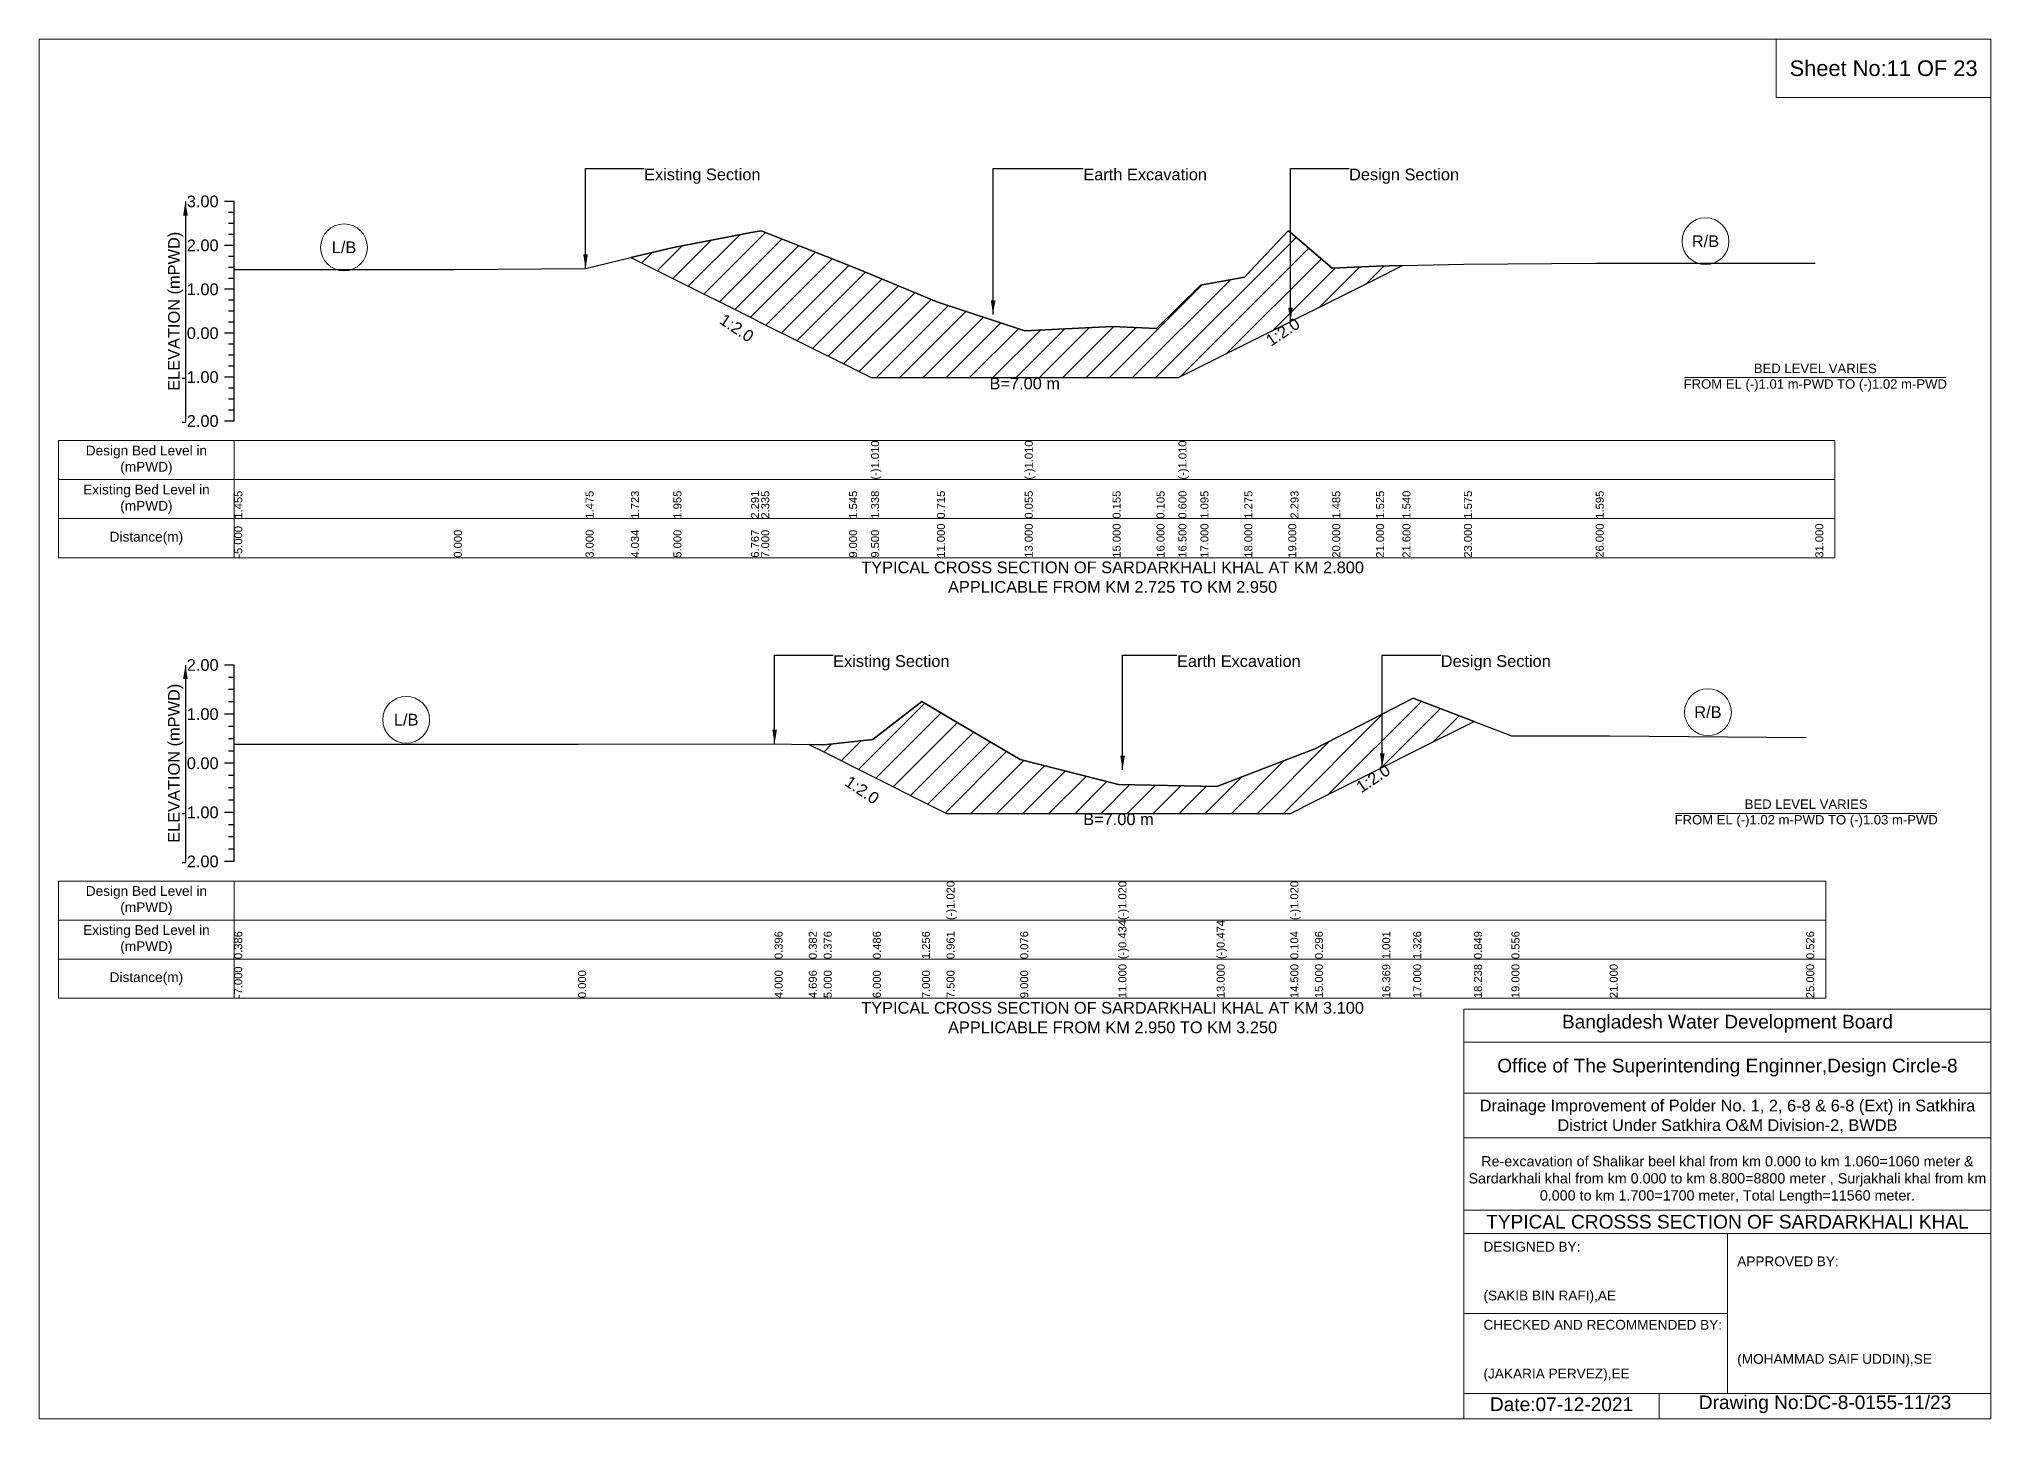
# Model space of a CAD drawing. Header units: inches. Extents: x 93000 to 506000, y -4242 to 0.
# Drawn here: x 200000 to 206000, y -4242 to 0 of the extents above; entities that cross this region are included whole.
import ezdxf

# ---------------------------------------------------------------- set-up
doc = ezdxf.new("R2010")
doc.units = ezdxf.units.IN
doc.header["$LTSCALE"] = 7
doc.header["$MEASUREMENT"] = 0
for name, color, linetype, lineweight in [('Cross section Data Border', 7, 'Continuous', 9), ('Cross Section Labels', 7, 'Continuous', 9), ('Existing_Bed_Level for Xsection', 7, 'Continuous', 25)]:
    doc.layers.add(name, color=color, linetype=linetype, lineweight=lineweight)
doc.styles.get("Standard").update_dxf_attribs({"font": 'arial.ttf'})
doc.dimstyles.get("Standard").update_dxf_attribs({"dimtxt": 0.18, "dimasz": 0.18, "dimexe": 0.18, "dimexo": 0.0625, "dimgap": 0.09, "dimtad": 0, "dimtih": 1, "dimtoh": 1, "dimdec": 4, "dimzin": 0, "dimdsep": 46, "dimtxsty": 'Standard', "dimcen": 0.09, "dimadec": 0, "dimazin": 0, "dimtfac": 1, "dimtdec": 4, "dimtofl": 0, "dimtmove": 0, "dimatfit": 3, "dimfxl": 1, "dimtolj": 1, "dimtzin": 0, "dimarcsym": 0})

msp = doc.modelspace()

# ---------------------------------------------------------------- hatches: boundary and pattern name
at = {"layer": 'Existing_Bed_Level for Xsection'}
h = msp.add_hatch(dxfattribs=at)
h.set_pattern_fill('ANSI31', color=256, scale=405, style=0)
h.paths.add_polyline_path([(201819.6, -671.8), (201950, -737), (202188.5, -856.3), (202220, -872), (202490, -1007), (202557.5, -1040.8), (202760, -1040.8), (203030, -1040.8), (203300, -1040.8), (203435, -1040.8), (203502.5, -1040.8), (203570, -1007), (203705, -939.5), (203840, -872), (203846.8, -868.7), (203975, -804.5), (204110, -737), (204191, -696.5), (204110, -698.6), (203975, -704), (203846.8, -594.9), (203840, -589.2), (203705, -732.3), (203570, -756.6), (203502.5, -823.4), (203435, -890.2), (203300, -883.5), (203030, -897), (202760, -807.9), (202557.5, -723.9), (202490, -695.9), (202220, -589.2), (202188.5, -595.2), (201950, -640.5)])
h = msp.add_hatch(dxfattribs=at)
h.set_pattern_fill('ANSI31', color=256, scale=453, style=0)
h.paths.add_polyline_path([(202366.1, -2168.7), (202412, -2191.7), (202563, -2267.2), (202577.8, -2274.6), (202714, -2342.7), (202789.5, -2380.4), (203016, -2380.4), (203318, -2380.4), (203620, -2380.4), (203846.5, -2380.4), (203922, -2342.7), (204128.8, -2239.3), (204224, -2191.7), (204411, -2098.2), (204224, -2026.2), (204128.8, -2075.3), (203922, -2181.7), (203846.5, -2210.8), (203620, -2298), (203318, -2292), (203016, -2214.9), (202789.5, -2081.3), (202714, -2036.8), (202577.8, -2141.7), (202563, -2153), (202412, -2169.7)])

# ---------------------------------------------------------------- linework, layer by layer
at = {"layer": 'Cross section Data Border'}
for points in [[(200060, -1234.4), (205520, -1234.4), (205520, -1594.4), (200060, -1594.4)], [(200060, -2588.4), (205492, -2588.4), (205492, -2948.4), (200060, -2948.4)]]:
    msp.add_lwpolyline(points, close=True, dxfattribs=at)
for points in [[(200600, -1234.4), (200600, -1594.4)], [(200060, -1354.4), (205520, -1354.4)], [(200060, -1474.4), (205520, -1474.4)], [(200600, -2588.4), (200600, -2948.4)], [(200060, -2708.4), (205492, -2708.4)], [(200060, -2828.4), (205492, -2828.4)]]:
    msp.add_lwpolyline(points, dxfattribs=at)
at = {"layer": 'Cross Section Labels'}
for points in [[(200000, 0), (206000, 0), (206000, -4242), (200000, -4242)], [(205340, 0), (206000, 0), (206000, -180), (205340, -180)]]:
    msp.add_lwpolyline(points, close=True, dxfattribs=at)
for points in [[(205058.1, -1040.8), (205861.9, -1040.8)], [(205030.1, -2380.4), (205833.9, -2380.4)], [(204380, -4242), (204380, -2982), (206000, -2982)], [(204380, -3084), (206000, -3084)], [(204380, -3240), (206000, -3240)], [(204380, -3378), (206000, -3378)], [(204380, -3600), (206000, -3600)], [(204380, -3672), (206000, -3672)], [(205190, -3672), (205190, -4164)], [(204380, -3918), (205190, -3918)], [(204380, -4164), (206000, -4164)], [(204980, -4164), (204980, -4242)]]:
    msp.add_lwpolyline(points, dxfattribs=at)
for centre in [(200937.5, -640.5), (205122.5, -621.6), (201128.5, -2092.6), (205130, -2069.2)]:
    msp.add_circle(centre, 72, dxfattribs=at)
at = {"layer": 'Existing_Bed_Level for Xsection'}
for points in [[(200600, -499.4), (200570, -499.4)], [(200600, -533.2), (200582, -533.2)], [(200600, -1174.4), (200600, -1039.4), (200600, -904.4), (200600, -769.4), (200600, -634.4), (200600, -499.4)], [(200600, -566.9), (200582, -566.9)], [(200600, -708), (201275, -708), (201680, -705.3), (201819.6, -671.8), (201950, -640.5), (202188.5, -595.2), (202220, -589.2), (202490, -695.9), (202557.5, -723.9), (202557.5, -723.9), (202760, -807.9), (203030, -897), (203030, -897), (203300, -883.5), (203435, -890.2), (203502.5, -823.4), (203502.5, -823.4), (203570, -756.6), (203705, -732.3), (203840, -589.2), (203846.8, -594.9), (203975, -704), (204110, -698.6), (204191, -696.5), (204380, -691.8), (204785, -689.1), (205460, -689.1)], [(200600, -634.4), (200570, -634.4)], [(200600, -600.7), (200582, -600.7)], [(200600, -668.2), (200582, -668.2)], [(200600, -701.9), (200582, -701.9)], [(200600, -769.4), (200570, -769.4)], [(200600, -735.7), (200582, -735.7)], [(200600, -803.2), (200582, -803.2)], [(200600, -836.9), (200582, -836.9)], [(200600, -870.7), (200582, -870.7)], [(200600, -904.4), (200570, -904.4)], [(200600, -938.2), (200582, -938.2)], [(200600, -971.9), (200582, -971.9)], [(200600, -1005.7), (200582, -1005.7)], [(200600, -1039.4), (200570, -1039.4)], [(200600, -1073.2), (200582, -1073.2)], [(200600, -1106.9), (200582, -1106.9)], [(200600, -1174.4), (200570, -1174.4)], [(200600, -1140.7), (200582, -1140.7)], [(200600, -1924.4), (200570, -1924.4)], [(200600, -1962.2), (200582, -1962.2)], [(200600, -2528.4), (200600, -2377.4), (200600, -2226.4), (200600, -2075.4), (200600, -1924.4)], [(200600, -1999.9), (200582, -1999.9)], [(200600, -2037.7), (200582, -2037.7)], [(200600, -2168.1), (201657, -2168.1), (202261, -2166.6), (202366.1, -2168.7), (202412, -2169.7), (202563, -2153), (202577.8, -2141.7), (202714, -2036.8), (202789.5, -2081.3), (202789.5, -2081.3), (203016, -2214.9), (203318, -2292), (203318, -2292), (203620, -2298), (203846.5, -2210.8), (203846.5, -2210.8), (203922, -2181.7), (204128.8, -2075.3), (204224, -2026.2), (204411, -2098.2), (204526, -2142.5), (204828, -2142.5), (205432, -2147)], [(200600, -2075.4), (200570, -2075.4)], [(200600, -2113.2), (200582, -2113.2)], [(200600, -2150.9), (200582, -2150.9)], [(200600, -2188.7), (200582, -2188.7)], [(200600, -2226.4), (200570, -2226.4)], [(200600, -2264.2), (200582, -2264.2)], [(200600, -2301.9), (200582, -2301.9)], [(200600, -2339.7), (200582, -2339.7)], [(200600, -2377.4), (200570, -2377.4)], [(200600, -2415.2), (200582, -2415.2)], [(200600, -2452.9), (200582, -2452.9)], [(200600, -2490.7), (200582, -2490.7)], [(200600, -2528.4), (200570, -2528.4)]]:
    msp.add_lwpolyline(points, dxfattribs=at)
for points in [[(201819.6, -671.8), (201819.6, -671.8), (201950, -737), (202188.5, -856.3), (202220, -872), (202490, -1007), (202557.5, -1040.8), (202557.5, -1040.8), (202760, -1040.8), (203030, -1040.8), (203030, -1040.8), (203300, -1040.8), (203435, -1040.8), (203502.5, -1040.8), (203502.5, -1040.8), (203570, -1007), (203705, -939.5), (203840, -872), (203846.8, -868.7), (203975, -804.5), (204110, -737), (204191, -696.5), (204191, -696.5), (204191, -696.5), (204110, -698.6), (203975, -704), (203846.8, -594.9), (203840, -589.2), (203705, -732.3), (203570, -756.6), (203502.5, -823.4), (203502.5, -823.4), (203435, -890.2), (203300, -883.5), (203030, -897), (203030, -897), (202760, -807.9), (202557.5, -723.9), (202557.5, -723.9), (202490, -695.9), (202220, -589.2), (202188.5, -595.2), (201950, -640.5), (201819.6, -671.8)], [(202366.1, -2168.7), (202366.1, -2168.7), (202412, -2191.7), (202563, -2267.2), (202577.8, -2274.6), (202714, -2342.7), (202789.5, -2380.4), (202789.5, -2380.4), (203016, -2380.4), (203318, -2380.4), (203318, -2380.4), (203620, -2380.4), (203846.5, -2380.4), (203846.5, -2380.4), (203922, -2342.7), (204128.8, -2239.3), (204224, -2191.7), (204411, -2098.2), (204411, -2098.2), (204411, -2098.2), (204224, -2026.2), (204128.8, -2075.3), (203922, -2181.7), (203846.5, -2210.8), (203846.5, -2210.8), (203620, -2298), (203318, -2292), (203318, -2292), (203016, -2214.9), (202789.5, -2081.3), (202789.5, -2081.3), (202714, -2036.8), (202577.8, -2141.7), (202563, -2153), (202412, -2169.7), (202366.1, -2168.7)]]:
    msp.add_lwpolyline(points, close=True, dxfattribs=at)

# ---------------------------------------------------------------- texts
at = {"layer": 'Cross section Data Border', "char_height": 30, "width": 480, "attachment_point": 5}
for s, insert in [('Design Bed Level in (mPWD)', (200330, -1294.4)), ('Existing Bed Level in (mPWD)', (200330, -1414.4)), ('Distance(m)', (200330, -1534.4)), ('Design Bed Level in (mPWD)', (200330, -2648.4)), ('Existing Bed Level in (mPWD)', (200330, -2768.4)), ('Distance(m)', (200330, -2888.4))]:
    msp.add_mtext(s, dxfattribs=dict(at, insert=insert))
at = {"layer": 'Cross Section Labels'}
for s, insert, char_height, attachment_point in [('Sheet No:11 OF 23', (205670, -90), 48, 5), ('Existing Section', (201860, -398.2), 36, 1), ('Earth Excavation', (203210, -398.2), 36, 1), ('Design Section', (204026.8, -398.2), 36, 1), ('L/B', (200937.5, -640.5), 36, 5), ('R/B', (205122.5, -621.6), 36, 5), ('BED LEVEL VARIES ^JFROM EL (-)1.01 m-PWD TO (-)1.02 m-PWD', (205460, -1040.8), 28.8, 5), ('B=7.00 m', (203030, -1040.8), 36, 2), ('TYPICAL CROSS SECTION OF SARDARKHALI KHAL AT KM 2.800^JAPPLICABLE FROM KM 2.725 TO KM 2.950', (203300, -1654.4), 36, 5), ('Existing Section', (202441, -1894.2), 36, 1), ('Earth Excavation', (203498, -1894.2), 36, 1), ('Design Section', (204308.8, -1894.2), 36, 1), ('L/B', (201128.5, -2092.6), 36, 5), ('R/B', (205130, -2069.2), 36, 5), ('BED LEVEL VARIES ^JFROM EL (-)1.02 m-PWD TO (-)1.03 m-PWD', (205432, -2380.4), 28.8, 5), ('B=7.00 m', (203318, -2380.4), 36, 2), ('TYPICAL CROSS SECTION OF SARDARKHALI KHAL AT KM 3.100^JAPPLICABLE FROM KM 2.950 TO KM 3.250', (203300, -3008.4), 36, 5), ('Bangladesh Water Development Board', (205190, -3027), 42, 5), ('Office of The Superintending Enginner,Design Circle-8', (205190, -3162), 42, 5)]:
    msp.add_mtext(s, dxfattribs=dict(at, insert=insert, char_height=char_height, attachment_point=attachment_point))
at = {"layer": 'Cross Section Labels', "char_height": 36, "attachment_point": 2}
for insert, rotation in [((202154.8, -873.2), 326.30993), ((203813, -885.5), 33.69007), ((202540, -2293.5), 326.30993), ((204091, -2258.2), 33.69007)]:
    msp.add_mtext('1:2.0', dxfattribs=dict(at, insert=insert, rotation=rotation))
at = {"layer": 'Cross Section Labels'}
for s, insert, char_height, width, attachment_point in [('Drainage Improvement of Polder No. 1, 2, 6-8 & 6-8 (Ext) in Satkhira District Under Satkhira O&M Division-2, BWDB', (205190, -3312), 36, 1680, 5), ('Re-excavation of Shalikar beel khal from km 0.000 to km 1.060=1060 meter & Sardarkhali khal from km 0.000 to km 8.800=8800 meter , Surjakhali khal from km 0.000 to km 1.700=1700 meter, Total Length=11560 meter.', (205190, -3507), 31.4683, 1620, 5), ('TYPICAL CROSSS SECTION OF SARDARKHALI KHAL', (205190, -3636), 42, 1680, 5), ('DESIGNED BY:^J^J^J(SAKIB BIN RAFI),AE', (204440, -3792), 30, 840, 4), ('APPROVED BY:^J^J^J^J^J^J(MOHAMMAD SAIF UDDIN),SE', (205220, -3912), 30, 840, 4), ('CHECKED AND RECOMMENDED BY:^J^J^J(JAKARIA PERVEZ),EE', (204440, -4032), 30, 840, 4), ('Date:07-12-2021', (204680, -4197), 42, 840, 5), ('Drawing No:DC-8-0155-11/23', (205490, -4197), 42, 1320, 5)]:
    msp.add_mtext(s, dxfattribs=dict(at, insert=insert, char_height=char_height, width=width, attachment_point=attachment_point))
at = {"layer": 'Existing_Bed_Level for Xsection', "char_height": 36, "attachment_point": 6}
for s, insert in [('3.00', (200552, -499.4)), ('2.00', (200552, -634.4)), ('1.00', (200552, -769.4)), ('0.00', (200552, -904.4)), ('-1.00', (200552, -1039.4)), ('-2.00', (200552, -1174.4)), ('2.00', (200552, -1924.4)), ('1.00', (200552, -2075.4)), ('0.00', (200552, -2226.4)), ('-1.00', (200552, -2377.4)), ('-2.00', (200552, -2528.4))]:
    msp.add_mtext(s, dxfattribs=dict(at, insert=insert))
at = {"layer": 'Existing_Bed_Level for Xsection', "rotation": 90}
for s, insert, char_height, attachment_point in [('ELEVATION (mPWD)', (200420, -836.9), 36, 5), ('(-)1.010', (202557.5, -1354.4), 24.6, 1), ('(-)1.010', (203030, -1354.4), 24.6, 1), ('(-)1.010', (203502.5, -1354.4), 24.6, 1), ('1.455', (200600, -1474.4), 24.6, 1), ('1.475', (201680, -1474.4), 24.6, 1), ('1.723', (201819.6, -1474.4), 24.6, 1), ('1.955', (201950, -1474.4), 24.6, 1), ('2.291', (202188.5, -1474.4), 24.6, 1), ('2.335', (202220, -1474.4), 24.6, 1), ('1.545', (202490, -1474.4), 24.6, 1), ('1.338', (202557.5, -1474.4), 24.6, 1), ('0.715', (202760, -1474.4), 24.6, 1), ('0.055', (203030, -1474.4), 24.6, 1), ('0.155', (203300, -1474.4), 24.6, 1), ('0.105', (203435, -1474.4), 24.6, 1), ('0.600', (203502.5, -1474.4), 24.6, 1), ('1.095', (203570, -1474.4), 24.6, 1), ('1.275', (203705, -1474.4), 24.6, 1), ('2.293', (203846.8, -1474.4), 24.6, 1), ('1.485', (203975, -1474.4), 24.6, 1), ('1.525', (204110, -1474.4), 24.6, 1), ('1.540', (204191, -1474.4), 24.6, 1), ('1.575', (204380, -1474.4), 24.6, 1), ('1.595', (204785, -1474.4), 24.6, 1), ('-5.000', (200600, -1594.4), 24.6, 1), ('11.000', (202760, -1594.4), 24.6, 1), ('13.000', (203030, -1594.4), 24.6, 1), ('15.000', (203300, -1594.4), 24.6, 1), ('16.000', (203435, -1594.4), 24.6, 1), ('16.500', (203502.5, -1594.4), 24.6, 1), ('17.000', (203570, -1594.4), 24.6, 1), ('18.000', (203705, -1594.4), 24.6, 1), ('19.000', (203840, -1594.4), 24.6, 1), ('20.000', (203975, -1594.4), 24.6, 1), ('21.000', (204110, -1594.4), 24.6, 1), ('21.600', (204191, -1594.4), 24.6, 1), ('23.000', (204380, -1594.4), 24.6, 1), ('26.000', (204785, -1594.4), 24.6, 1), ('31.000', (205460, -1594.4), 24.6, 1), ('0.000', (201275, -1594.4), 24.6, 1), ('3.000', (201680, -1594.4), 24.6, 1), ('4.034', (201819.6, -1594.4), 24.6, 1), ('5.000', (201950, -1594.4), 24.6, 1), ('6.767', (202188.5, -1594.4), 24.6, 1), ('7.000', (202220, -1594.4), 24.6, 1), ('9.000', (202490, -1594.4), 24.6, 1), ('9.500', (202557.5, -1594.4), 24.6, 1), ('ELEVATION (mPWD)', (200420, -2226.4), 36, 5), ('(-)1.020', (202789.5, -2708.4), 24.6, 1), ('(-)1.020', (203318, -2708.4), 24.6, 1), ('(-)1.020', (203846.5, -2708.4), 24.6, 1), ('0.386', (200600, -2828.4), 24.6, 1), ('0.396', (202261, -2828.4), 24.6, 1), ('0.382', (202366.1, -2828.4), 24.6, 1), ('0.376', (202412, -2828.4), 24.6, 1), ('0.486', (202563, -2828.4), 24.6, 1), ('1.256', (202714, -2828.4), 24.6, 1), ('0.961', (202789.5, -2828.4), 24.6, 1), ('0.076', (203016, -2828.4), 24.6, 1), ('(-)0.434', (203318, -2828.4), 24.6, 1), ('(-)0.474', (203620, -2828.4), 24.6, 1), ('0.104', (203846.5, -2828.4), 24.6, 1), ('0.296', (203922, -2828.4), 24.6, 1), ('1.001', (204128.8, -2828.4), 24.6, 1), ('1.326', (204224, -2828.4), 24.6, 1), ('0.849', (204411, -2828.4), 24.6, 1), ('0.556', (204526, -2828.4), 24.6, 1), ('0.526', (205432, -2828.4), 24.6, 1), ('-7.000', (200600, -2948.4), 24.6, 1), ('0.000', (201657, -2948.4), 24.6, 1), ('4.000', (202261, -2948.4), 24.6, 1), ('4.696', (202366.1, -2948.4), 24.6, 1), ('5.000', (202412, -2948.4), 24.6, 1), ('6.000', (202563, -2948.4), 24.6, 1), ('7.000', (202714, -2948.4), 24.6, 1), ('7.500', (202789.5, -2948.4), 24.6, 1), ('9.000', (203016, -2948.4), 24.6, 1), ('11.000', (203318, -2948.4), 24.6, 1), ('13.000', (203620, -2948.4), 24.6, 1), ('14.500', (203846.5, -2948.4), 24.6, 1), ('15.000', (203922, -2948.4), 24.6, 1), ('16.369', (204128.8, -2948.4), 24.6, 1), ('17.000', (204224, -2948.4), 24.6, 1), ('18.238', (204411, -2948.4), 24.6, 1), ('19.000', (204526, -2948.4), 24.6, 1), ('21.000', (204828, -2948.4), 24.6, 1), ('25.000', (205432, -2948.4), 24.6, 1)]:
    msp.add_mtext(s, dxfattribs=dict(at, insert=insert, char_height=char_height, attachment_point=attachment_point))

# ---------------------------------------------------------------- leaders
at = {"layer": 'Cross Section Labels', "annotation_type": 0, "has_hookline": 1, "hookline_direction": 0}
for points, text_width in [([(201680, -705.3), (201680, -398.2), (201859.9, -398.2)], 350.4), ([(202932.6, -846.6), (202932.6, -398.2), (203209.9, -398.2)], 372.7), ([(203846.8, -868.7), (203846.8, -398.2), (204026.7, -398.2)], 330.9), ([(202261, -2166.6), (202261, -1894.2), (202440.9, -1894.2)], 350.4), ([(203330.6, -2246.6), (203330.6, -1894.2), (203497.9, -1894.2)], 372.7), ([(204128.8, -2239.3), (204128.8, -1894.2), (204308.7, -1894.2)], 330.9)]:
    msp.add_leader(points, dimstyle='Standard', override={"dimasz": 43.2}, dxfattribs=dict(at, text_width=text_width))
at = {"layer": 'Existing_Bed_Level for Xsection'}
for points in [[(200450, -499.4), (200450, -1174.4)], [(200450, -1924.4), (200450, -2528.4)]]:
    msp.add_leader(points, dimstyle='Standard', override={"dimasz": 43.2}, dxfattribs=at)

doc.saveas('drawing.dxf')
